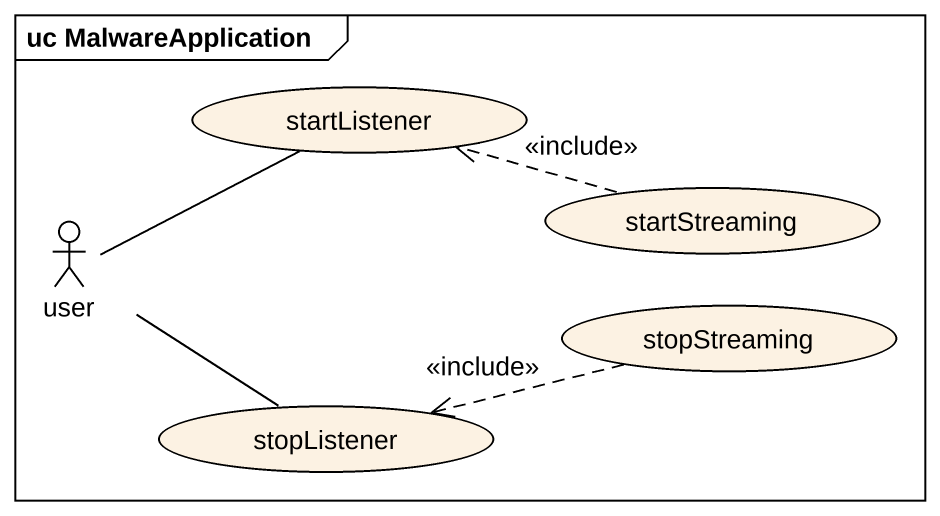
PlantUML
@startuml
mainframe uc MalwareApplication
usecase startListener
actor user
usecase startStreaming
usecase stopStreaming
usecase stopListener
user -right- startListener
user -- stopListener
startStreaming .left.> startListener : <<include>>
stopStreaming .left.> stopListener : <<include>>
@enduml
